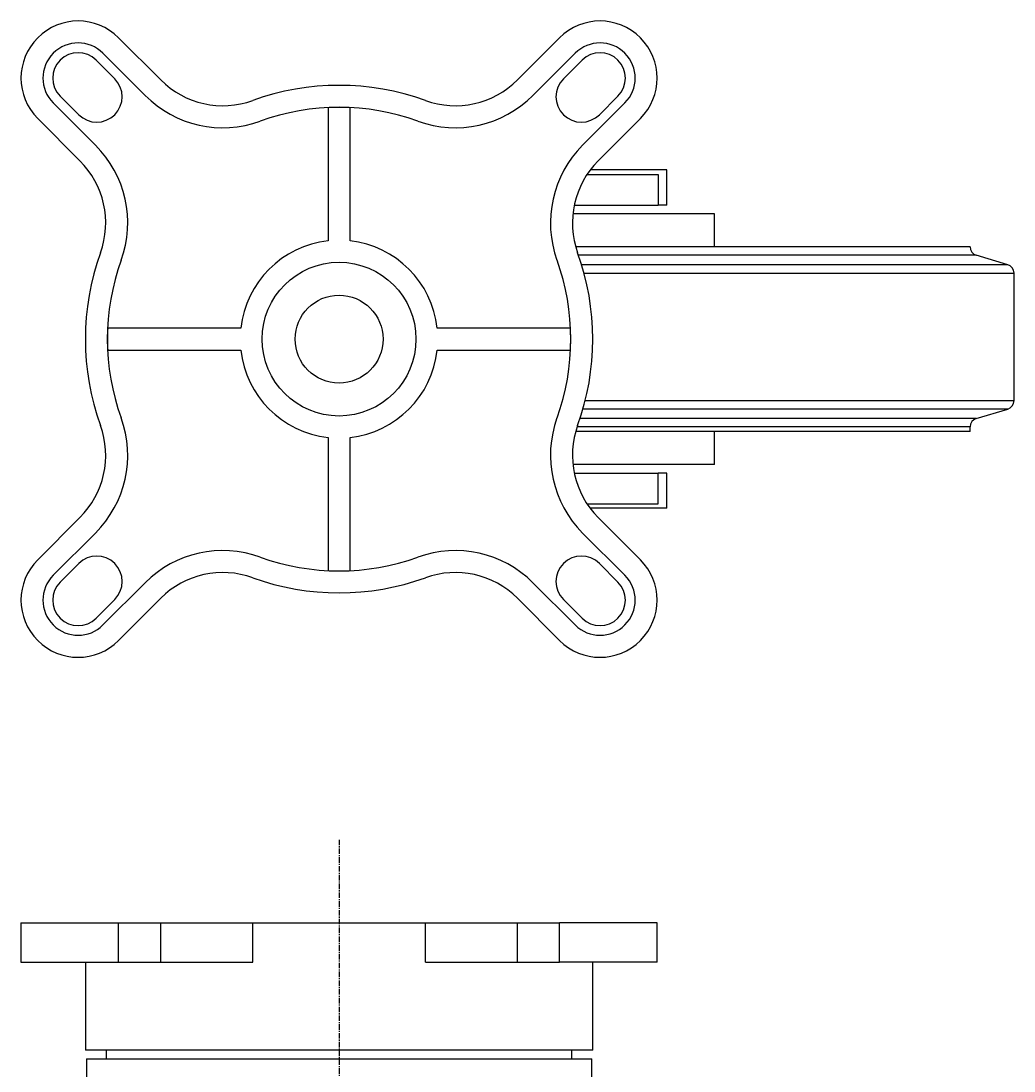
# Model space of a CAD drawing. Extents: x 10 to 803, y 10 to 674.
# Drawn here: x 133.8 to 359.9, y 434.8 to 673.8 of the extents above; entities that cross this region are included whole.
import ezdxf

# ---------------------------------------------------------------- set-up
doc = ezdxf.new("R2010")
doc.units = 0
doc.linetypes.add('CENTER', pattern=[2, 1.25, -0.25, 0.25, -0.25])
doc.layers.get('0').update_dxf_attribs({"linetype": 'CONTINUOUS'})
doc.layers.add('CENTER', color=1, linetype='CENTER')

msp = doc.modelspace()

# ---------------------------------------------------------------- linework, layer by layer
at = {"color": 7, "linetype": 'CONTINUOUS'}
for p, q in [((165.637, 660.37), (156.02, 669.987)), ((256.429, 669.987), (246.812, 660.37)), ((155.16, 660.642), (150.917, 664.884)), ((152.485, 666.452), (162.102, 656.834)), ((259.965, 666.452), (250.348, 656.834)), ((261.532, 664.884), (257.29, 660.642)), ((141.171, 655.138), (150.788, 645.521)), ((142.738, 656.705), (146.981, 652.462)), ((271.279, 655.138), (261.661, 645.521)), ((265.469, 652.462), (269.711, 656.705)), ((203.725, 654.062), (203.725, 623.758)), ((208.725, 623.758), (208.725, 654.062)), ((147.253, 641.985), (137.635, 651.602)), ((274.814, 651.602), (265.197, 641.985)), ((262.672, 638.898), (278.883, 638.898)), ((280.85, 639.898), (263.38, 639.898)), ((278.883, 638.898), (278.883, 631.898)), ((280.85, 631.898), (280.85, 639.898)), ((259.754, 631.898), (278.883, 631.898)), ((280.85, 631.898), (278.883, 631.898)), ((291.709, 629.898), (259.445, 629.898)), ((291.709, 622.398), (291.709, 629.898)), ((349.85, 622.398), (260.095, 622.398)), ((349.85, 622.398), (260.095, 622.398)), ((351.275, 620.482), (260.73, 620.482)), ((358.425, 618.337), (351.275, 620.482)), ((358.425, 618.337), (261.435, 618.337)), ((261.986, 616.422), (359.85, 616.422)), ((359.85, 587.398), (359.85, 616.422)), ((183.864, 603.898), (153.56, 603.898)), ((258.889, 603.898), (228.585, 603.898)), ((153.56, 598.898), (183.864, 598.898)), ((228.585, 598.898), (258.889, 598.898)), ((358.425, 585.482), (261.738, 585.482)), ((262.252, 587.398), (359.85, 587.398)), ((351.275, 583.337), (358.425, 585.482)), ((351.275, 583.337), (261.078, 583.337)), ((349.85, 581.422), (260.414, 581.422)), ((349.85, 580.398), (349.85, 581.422)), ((203.725, 579.037), (203.725, 548.733)), ((208.725, 548.733), (208.725, 579.037)), ((349.85, 580.398), (260.095, 580.398)), ((291.709, 572.898), (291.709, 580.398)), ((291.709, 572.898), (259.445, 572.898)), ((259.754, 570.898), (278.883, 570.898)), ((278.883, 563.898), (278.883, 570.898)), ((280.85, 570.898), (278.883, 570.898)), ((280.85, 562.898), (280.85, 570.898)), ((262.672, 563.898), (278.883, 563.898)), ((280.85, 562.898), (263.38, 562.898)), ((137.635, 551.193), (147.253, 560.81)), ((265.197, 560.81), (274.814, 551.193)), ((141.171, 547.658), (150.788, 557.275)), ((271.279, 547.658), (261.661, 557.275)), ((146.981, 550.333), (142.738, 546.09)), ((269.711, 546.09), (265.469, 550.333)), ((152.485, 536.344), (162.102, 545.961)), ((259.965, 536.344), (250.348, 545.961)), ((156.02, 532.808), (165.637, 542.425)), ((246.812, 542.425), (256.429, 532.808)), ((150.917, 537.911), (155.16, 542.154)), ((257.29, 542.154), (261.532, 537.911)), ((133.828, 468.598), (133.828, 459.598)), ((133.828, 468.598), (156.02, 468.598)), ((156.02, 468.598), (165.637, 468.598)), ((156.02, 459.598), (156.02, 468.598)), ((165.637, 468.598), (186.582, 468.598)), ((165.637, 459.598), (165.637, 468.598)), ((186.582, 468.598), (225.867, 468.598)), ((186.582, 459.598), (186.582, 468.598)), ((225.867, 468.598), (246.812, 468.598)), ((225.867, 459.598), (225.867, 468.598)), ((246.812, 468.598), (256.429, 468.598)), ((246.812, 459.598), (246.812, 468.598)), ((278.622, 468.598), (256.429, 468.598)), ((256.429, 459.598), (256.429, 468.598)), ((278.622, 459.598), (278.622, 468.598)), ((133.828, 459.598), (156.02, 459.598)), ((148.475, 459.598), (148.475, 439.598)), ((156.02, 459.598), (165.637, 459.598)), ((165.637, 459.598), (186.582, 459.598)), ((225.867, 459.598), (246.812, 459.598)), ((246.812, 459.598), (256.429, 459.598)), ((278.622, 459.598), (256.429, 459.598)), ((263.975, 439.598), (263.975, 459.598)), ((263.975, 439.598), (148.475, 439.598)), ((148.725, 437.598), (148.725, 431.933)), ((148.725, 437.598), (263.725, 437.598)), ((153.225, 439.598), (153.225, 437.598)), ((259.225, 437.598), (259.225, 439.598)), ((263.725, 431.933), (263.725, 437.598))]:
    msp.add_line(p, q, dxfattribs=at)
for radius in [17.5, 10]:
    msp.add_circle((206.225, 601.398), radius, dxfattribs=at)
for centre, radius, start, end in [((146.828, 660.795), 13, 45, 225), ((265.622, 660.795), 13, 315, 135), ((146.828, 660.795), 8, 45, 225), ((265.622, 660.795), 8, 315, 135), ((146.828, 660.795), 5.783, 45, 225), ((265.622, 660.795), 5.783, 315, 135), ((151.07, 656.552), 5.783, 225, 45), ((179.78, 674.512), 20, 225, 289.88495), ((232.67, 674.512), 20, 250.11505, 315), ((261.379, 656.552), 5.783, 135, 315), ((206.225, 601.398), 57.75, 70.11505, 109.88495), ((179.78, 674.512), 25, 225, 289.88495), ((232.67, 674.512), 25, 250.11505, 315), ((206.225, 601.398), 52.75, 70.11505, 109.88495), ((206.225, 601.398), 52.724, 87.2822, 92.7178), ((133.11, 627.843), 25, 340.11505, 45), ((279.339, 627.843), 25, 135, 199.88495), ((133.11, 627.843), 20, 340.11505, 45), ((279.339, 627.843), 20, 135, 199.88495), ((206.225, 601.398), 22.5, 96.37937, 173.62063), ((206.225, 601.398), 22.5, 6.37937, 83.62063), ((351.85, 622.398), 2, 180, 253.30076), ((206.225, 601.398), 57.75, 160.11505, 199.88495), ((206.225, 601.398), 52.75, 160.11505, 199.88495), ((206.225, 601.398), 52.75, 340.11505, 19.88495), ((206.225, 601.398), 57.75, 340.11505, 19.88495), ((357.85, 616.422), 2, 0, 73.30076), ((206.225, 601.398), 52.724, 177.2822, 182.7178), ((206.225, 601.398), 52.724, 357.2822, 2.7178), ((206.225, 601.398), 22.5, 186.37937, 263.62063), ((206.225, 601.398), 22.5, 276.37937, 353.62063), ((357.85, 587.398), 2, 286.69924, 0), ((133.11, 574.952), 25, 315, 19.88495), ((279.339, 574.952), 25, 160.11505, 225), ((351.85, 581.422), 2, 106.69924, 180), ((133.11, 574.952), 20, 315, 19.88495), ((279.339, 574.952), 20, 160.11505, 225), ((151.07, 546.243), 5.783, 315, 135), ((179.78, 528.283), 25, 70.11505, 135), ((232.67, 528.283), 25, 45, 109.88495), ((261.379, 546.243), 5.783, 45, 225), ((146.828, 542.001), 13, 135, 315), ((206.225, 601.398), 52.75, 250.11505, 289.88495), ((265.622, 542.001), 13, 225, 45), ((146.828, 542.001), 8, 135, 315), ((179.78, 528.283), 20, 70.11505, 135), ((206.225, 601.398), 52.724, 267.2822, 272.7178), ((232.67, 528.283), 20, 45, 109.88495), ((265.622, 542.001), 8, 225, 45), ((146.828, 542.001), 5.783, 135, 315), ((206.225, 601.398), 57.75, 250.11505, 289.88495), ((265.622, 542.001), 5.783, 225, 45)]:
    msp.add_arc(centre, radius, start, end, dxfattribs=at)
at = {"layer": 'CENTER', "color": 1, "linetype": 'CENTER'}
msp.add_line((206.225, 487.481), (206.225, 186.797), dxfattribs=at)

doc.saveas('drawing.dxf')
